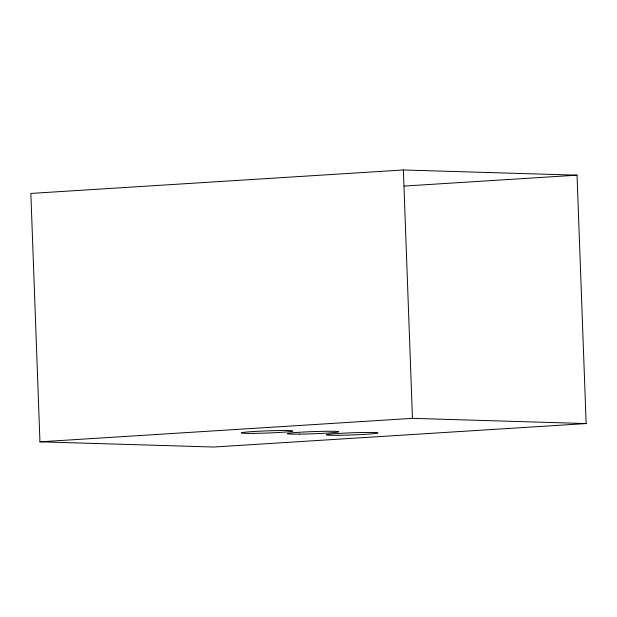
<?xml version="1.0" encoding="UTF-8"?>
<svg xmlns="http://www.w3.org/2000/svg" width="617" height="617" viewBox="0 0 617 617"><rect width="100%" height="100%" fill="white"/><g stroke="black" fill="none" stroke-linecap="round" stroke-linejoin="round"><path stroke-width="0.93" d="M403.356 169.968L30.85 193.43L39.958 441.826L213.644 447.032L586.15 423.571L577.042 175.174L403.356 169.968L412.464 418.357L586.15 423.571M404.228 186.064L577.042 175.174M39.958 441.826L412.464 418.357M338.394 435.286A25.791 1.08 -2.1 0 0 377.889 432.964A25.791 1.08 -2.1 0 0 340.121 433.35A25.791 1.08 -2.1 0 0 338.394 435.286M299.314 434.113A25.791 1.08 -2.1 0 0 338.81 431.792A25.791 1.08 -2.1 0 0 301.042 432.178A25.791 1.08 -2.1 0 0 299.314 434.113M253.332 433.373A25.791 1.08 -2.1 0 0 292.836 431.059A25.791 1.08 -2.1 0 0 255.06 431.437A25.791 1.08 -2.1 0 0 253.332 433.373"/></g></svg>
